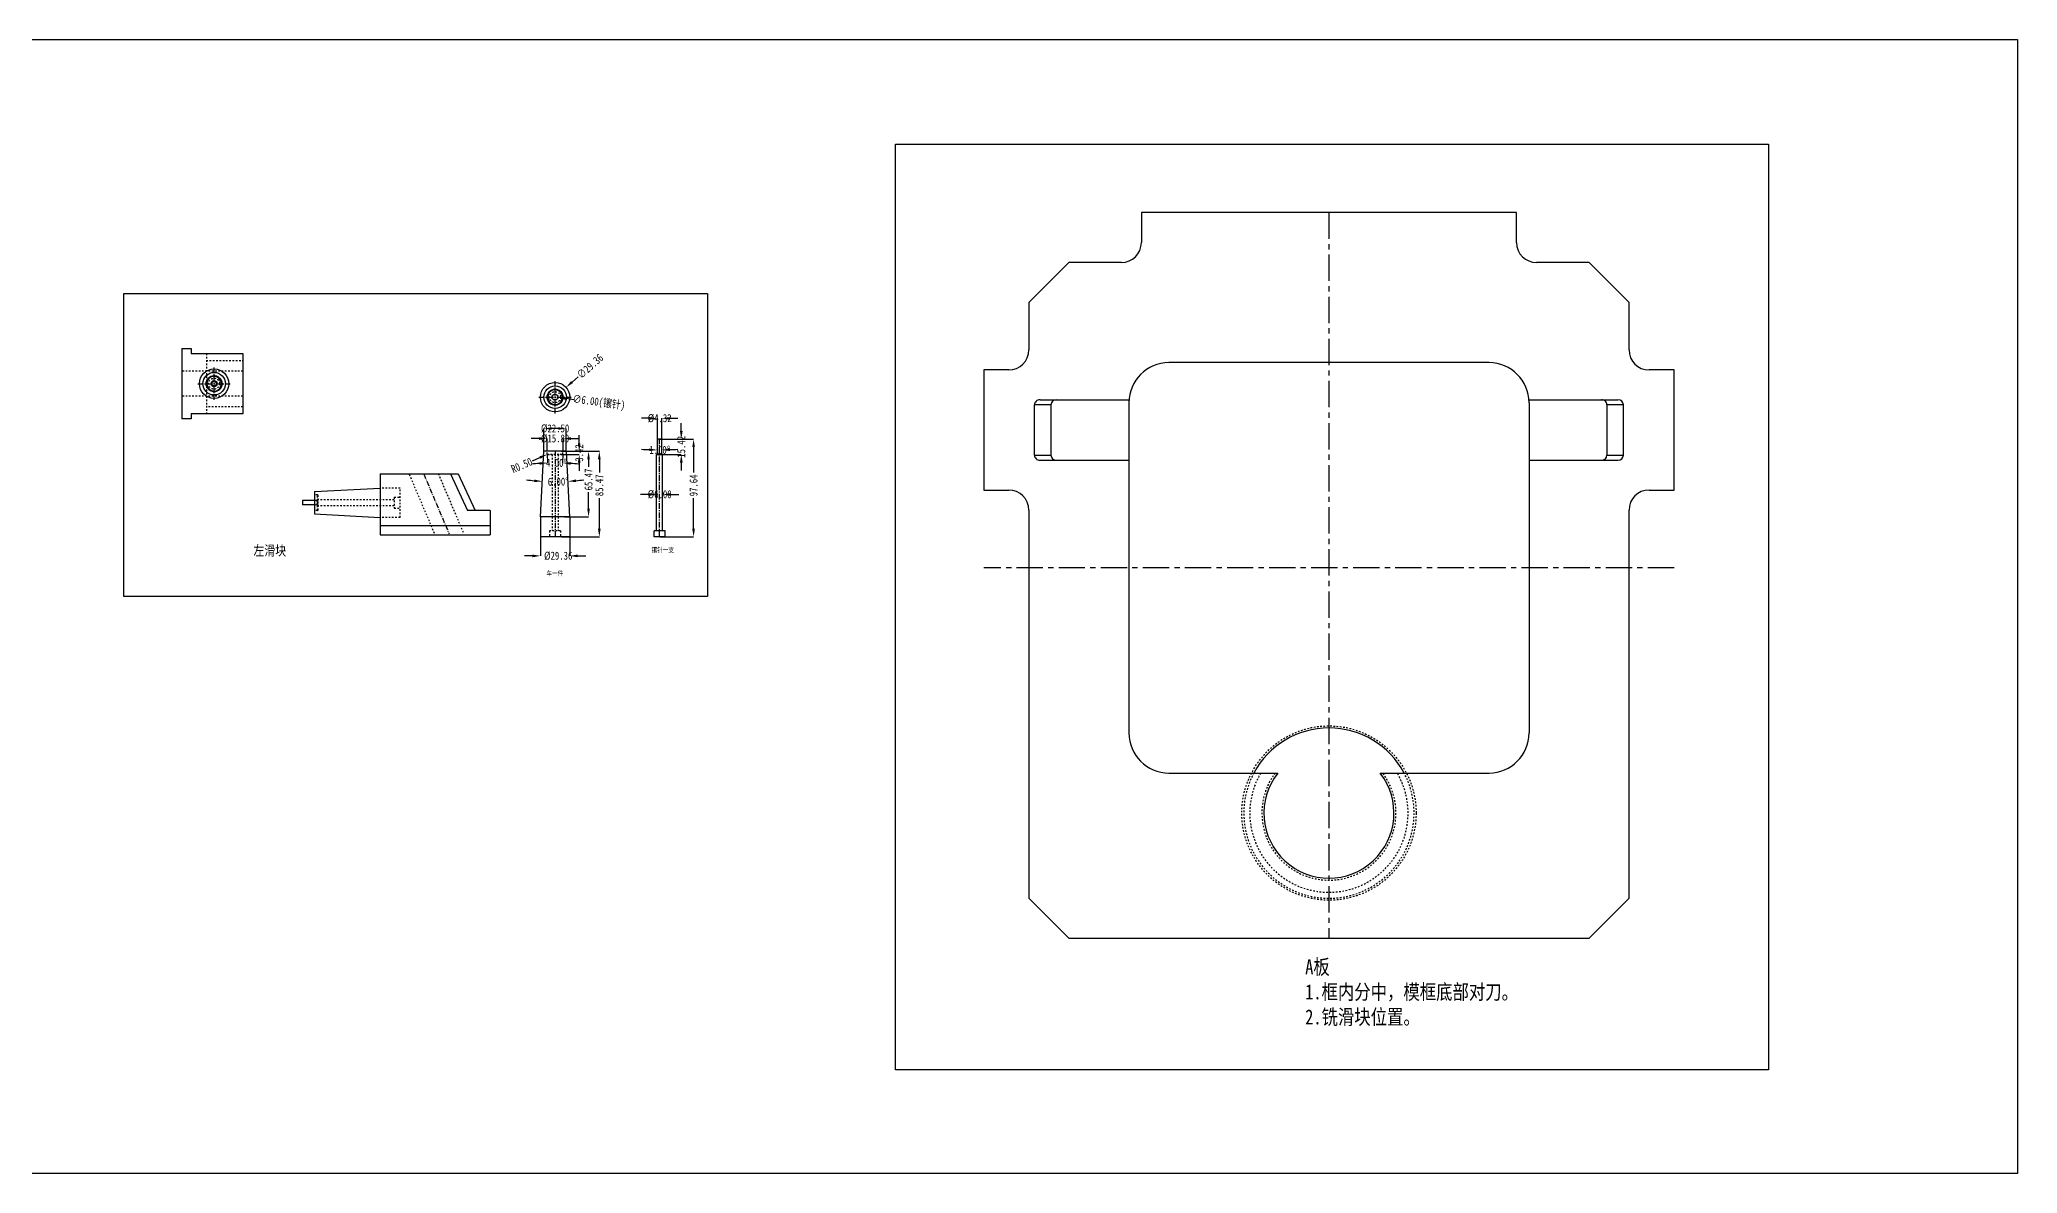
# Model space of a CAD drawing. Header units: millimetres. Extents: x -1952 to 2045, y -2724 to -1591.
# Drawn here: x 68 to 2045, y -2724 to -1591 of the extents above; entities that cross this region are included whole.
import ezdxf

# ---------------------------------------------------------------- set-up
doc = ezdxf.new("R2010")
doc.units = ezdxf.units.MM
doc.header["$LTSCALE"] = 16.335
doc.header["$PDMODE"] = 3
doc.header["$PDSIZE"] = 0.3125
doc.linetypes.add('CENTER', pattern=[0.6, 0.375, -0.075, 0.075, -0.075])
doc.linetypes.add('HIDDEN', pattern=[0.2, 0.1, -0.1])
doc.layers.get('0').update_dxf_attribs({"linetype": 'CONTINUOUS'})
doc.layers.get('Defpoints').update_dxf_attribs({"linetype": 'CONTINUOUS'})
doc.layers.add('DEFAULT_2', color=8, linetype='HIDDEN')
doc.layers.add('dim', color=3, linetype='CONTINUOUS')
doc.styles.get("Standard").update_dxf_attribs({"font": 'txt', "width": 0.8})
doc.dimstyles.get("Standard").update_dxf_attribs({"dimtxt": 0.15625, "dimasz": 0.1875, "dimexe": 0.125, "dimexo": 0.0625, "dimtad": 0, "dimtih": 1, "dimtoh": 1, "dimdsep": 46, "dimtxsty": 'Standard', "dimcen": 0.09, "dimadec": 0, "dimazin": 0, "dimtp": 0.01, "dimtm": 0.01, "dimtfac": 1, "dimtofl": 0, "dimtmove": 0, "dimatfit": 3, "dimfxl": 0, "dimtolj": 1, "dimarcsym": 0})
doc.dimstyles.new('STANDARD$0', dxfattribs={"dimscale": 2, "dimtxt": 3, "dimasz": 3, "dimexe": 1.25, "dimexo": 0.625, "dimgap": 0.5, "dimtad": 0, "dimdsep": 46, "dimlunit": 6, "dimtxsty": 'Standard', "dimblk": 'CLOSEDBLANK', "dimcen": 0, "dimclrt": 2, "dimazin": 2, "dimtfac": 2, "dimtmove": 1, "dimatfit": 3, "dimfxl": 0, "dimtolj": 1, "dimtzin": 0, "dimarcsym": 0})

# ---------------------------------------------------------------- blocks, each defined once
blk = doc.blocks.new('*D198')
at = {"color": 6, "lineweight": -2, "transparency": 16777216}
for p, q in [((571.6, -2002.4), (571.6, -1979.7)), ((586.1, -1979.7), (579.6, -1979.7)), ((594.1, -2002.4), (594.1, -1979.7))]:
    blk.add_line(p, q, dxfattribs=at)
at = {"color": 6, "transparency": 16777216}
for points in [[(579.6, -1978.4), (579.6, -1981), (571.6, -1979.7)], [(586.1, -1978.4), (586.1, -1981), (594.1, -1979.7)]]:
    blk.add_solid(points, dxfattribs=at)
at = {"layer": 'Defpoints', "color": 0, "transparency": 16777216}
for p in [(571.6, -1979.7), (571.6, -2002.4), (594.1, -2002.4)]:
    blk.add_point(p, dxfattribs=at)
at = {"color": 4, "transparency": 16777216, "insert": (582.9, -1979.7), "char_height": 8, "attachment_point": 5}
blk.add_mtext('\\A1;%%c22.50', dxfattribs=at)
blk = doc.blocks.new('*D199')
at = {"color": 6, "lineweight": -2, "transparency": 16777216}
for p, q in [((566.9, -1989.7), (558.9, -1989.7)), ((574.9, -2002.4), (574.9, -1989.7)), ((590.8, -2002.4), (590.8, -1989.7)), ((598.8, -1989.7), (606.8, -1989.7))]:
    blk.add_line(p, q, dxfattribs=at)
at = {"color": 6, "transparency": 16777216}
for points in [[(566.9, -1988.4), (566.9, -1991.1), (574.9, -1989.7)], [(598.8, -1988.4), (598.8, -1991.1), (590.8, -1989.7)]]:
    blk.add_solid(points, dxfattribs=at)
at = {"layer": 'Defpoints', "color": 0, "transparency": 16777216}
for p in [(574.9, -1989.7), (574.9, -2002.4), (590.8, -2002.4)]:
    blk.add_point(p, dxfattribs=at)
at = {"color": 4, "transparency": 16777216, "insert": (582.9, -1989.7), "char_height": 8, "attachment_point": 5}
blk.add_mtext('\\A1;%%c15.89', dxfattribs=at)
blk = doc.blocks.new('*D200')
at = {"color": 6, "lineweight": -2, "transparency": 16777216}
for p, q in [((607, -1994.4), (607, -1986.4)), ((589.3, -2002.4), (607, -2002.4)), ((589.3, -2005.8), (607, -2005.8)), ((607, -2013.8), (607, -2021.8))]:
    blk.add_line(p, q, dxfattribs=at)
at = {"color": 6, "transparency": 16777216}
for points in [[(605.6, -1994.4), (608.3, -1994.4), (607, -2002.4)], [(605.6, -2013.8), (608.3, -2013.8), (607, -2005.8)]]:
    blk.add_solid(points, dxfattribs=at)
at = {"layer": 'Defpoints', "color": 0, "transparency": 16777216}
for p in [(589.3, -2002.4), (589.3, -2005.8), (607, -2005.8)]:
    blk.add_point(p, dxfattribs=at)
at = {"color": 4, "transparency": 16777216, "insert": (607, -2004.1), "char_height": 8, "attachment_point": 5, "rotation": 90}
blk.add_mtext('\\A1;3.42', dxfattribs=at)
blk = doc.blocks.new('*D201')
at = {"color": 6, "lineweight": -2, "transparency": 16777216}
for p, q in [((592.2, -2002.4), (616.3, -2002.4)), ((616.3, -2010.4), (616.3, -2017.8)), ((616.3, -2059.9), (616.3, -2043.4)), ((592.2, -2067.9), (616.3, -2067.9))]:
    blk.add_line(p, q, dxfattribs=at)
at = {"color": 6, "transparency": 16777216}
for points in [[(615, -2010.4), (617.6, -2010.4), (616.3, -2002.4)], [(615, -2059.9), (617.6, -2059.9), (616.3, -2067.9)]]:
    blk.add_solid(points, dxfattribs=at)
at = {"layer": 'Defpoints', "color": 0, "transparency": 16777216}
for p in [(592.2, -2002.4), (592.2, -2067.9), (616.3, -2067.9)]:
    blk.add_point(p, dxfattribs=at)
at = {"color": 4, "transparency": 16777216, "insert": (616.3, -2030.6), "char_height": 8, "attachment_point": 5, "rotation": 90}
blk.add_mtext('\\A1;65.47', dxfattribs=at)
blk = doc.blocks.new('*D202')
at = {"color": 6, "lineweight": -2, "transparency": 16777216}
for p, q in [((589.3, -2002.4), (627.1, -2002.4)), ((627.1, -2010.4), (627.1, -2023.6)), ((627.1, -2079.9), (627.1, -2049.2)), ((589.3, -2087.9), (627.1, -2087.9))]:
    blk.add_line(p, q, dxfattribs=at)
at = {"color": 6, "transparency": 16777216}
for points in [[(625.7, -2010.4), (628.4, -2010.4), (627.1, -2002.4)], [(625.7, -2079.9), (628.4, -2079.9), (627.1, -2087.9)]]:
    blk.add_solid(points, dxfattribs=at)
at = {"layer": 'Defpoints', "color": 0, "transparency": 16777216}
for p in [(589.3, -2002.4), (589.3, -2087.9), (627.1, -2087.9)]:
    blk.add_point(p, dxfattribs=at)
at = {"color": 4, "transparency": 16777216, "insert": (627.1, -2036.4), "char_height": 8, "attachment_point": 5, "rotation": 90}
blk.add_mtext('\\A1;85.47', dxfattribs=at)
blk = doc.blocks.new('*D203')
at = {"color": 6, "lineweight": -2, "transparency": 16777216}
for p, q in [((568.2, -2082.2), (568.2, -2106.9)), ((597.5, -2082.2), (597.5, -2106.9)), ((560.2, -2106.9), (552.2, -2106.9)), ((605.5, -2106.9), (613.5, -2106.9))]:
    blk.add_line(p, q, dxfattribs=at)
at = {"color": 6, "transparency": 16777216}
for points in [[(560.2, -2105.6), (560.2, -2108.3), (568.2, -2106.9)], [(605.5, -2105.6), (605.5, -2108.3), (597.5, -2106.9)]]:
    blk.add_solid(points, dxfattribs=at)
at = {"layer": 'Defpoints', "color": 0, "transparency": 16777216}
for p in [(568.2, -2082.2), (597.5, -2082.2), (568.2, -2106.9)]:
    blk.add_point(p, dxfattribs=at)
at = {"color": 4, "transparency": 16777216, "insert": (586, -2106.9), "char_height": 8, "attachment_point": 5}
blk.add_mtext('\\A1;%%c29.36', dxfattribs=at)
blk = doc.blocks.new('*D204')
at = {"color": 6, "lineweight": -2, "transparency": 16777216}
for start, end in [(263.2587, 265.1293), (274.8707, 276.7413)]:
    blk.add_arc((582.9, -1787.7), 245, start, end, dxfattribs=at)
at = {"color": 6, "transparency": 16777216}
for points in [[(562.1, -2030.6), (562, -2033.2), (570, -2032.5)], [(603.8, -2033.2), (603.6, -2030.6), (595.7, -2032.5)]]:
    blk.add_solid(points, dxfattribs=at)
at = {"layer": 'Defpoints', "color": 0, "transparency": 16777216}
for p in [(571.6, -2002.4), (594.1, -2002.4), (578.6, -2032.8), (568.2, -2067.9), (597.5, -2067.9)]:
    blk.add_point(p, dxfattribs=at)
at = {"color": 4, "transparency": 16777216, "insert": (585.9, -2032.8), "char_height": 8, "attachment_point": 5, "rotation": 0.7015}
blk.add_mtext('\\A1;6.00\\M+5A1E3', dxfattribs=at)
blk = doc.blocks.new('*D205')
at = {"color": 6, "lineweight": -2, "transparency": 16777216}
blk.add_line((560.3, -2011.8), (567.7, -2008.7), dxfattribs=at)
at = {"color": 6, "transparency": 16777216}
blk.add_solid([(567.2, -2007.4), (568.2, -2009.9), (575.1, -2005.5)], dxfattribs=at)
at = {"layer": 'Defpoints', "color": 0, "transparency": 16777216}
for p in [(575.1, -2005.5), (575.5, -2005.3)]:
    blk.add_point(p, dxfattribs=at)
at = {"color": 4, "transparency": 16777216, "insert": (549.5, -2016.4), "char_height": 8, "attachment_point": 5, "rotation": 23.0576}
blk.add_mtext('\\A1;R0.50', dxfattribs=at)
blk = doc.blocks.new('*D206')
at = {"color": 6, "lineweight": -2, "transparency": 16777216}
for p, q in [((575, -2005.3), (575.3, -2014.1)), ((590.7, -2005.3), (590.4, -2014.1))]:
    blk.add_line(p, q, dxfattribs=at)
for start, end in [(94.1231, 96.2461), (83.7539, 85.8769)]:
    blk.add_arc((582.9, -2229.9), 215.9, start, end, dxfattribs=at)
at = {"color": 6, "transparency": 16777216}
for points in [[(567.3, -2013.2), (567.4, -2015.9), (575.3, -2014.1)], [(598.3, -2015.9), (598.5, -2013.2), (590.4, -2014.1)]]:
    blk.add_solid(points, dxfattribs=at)
at = {"layer": 'Defpoints', "color": 0, "transparency": 16777216}
for p in [(574.9, -2002.4), (575, -2005.3), (580.3, -2014), (590.7, -2005.3), (590.8, -2002.4)]:
    blk.add_point(p, dxfattribs=at)
at = {"color": 4, "transparency": 16777216, "insert": (584.1, -2014), "char_height": 8, "attachment_point": 5, "rotation": 359.6741}
blk.add_mtext('\\A1;4.00\\M+5A1E3', dxfattribs=at)
blk = doc.blocks.new('*D214')
at = {"color": 6, "lineweight": -2, "transparency": 16777216}
blk.add_line((605.8, -1928), (599.8, -1933.3), dxfattribs=at)
at = {"color": 6, "transparency": 16777216}
blk.add_solid([(598.9, -1932.3), (600.7, -1934.3), (593.8, -1938.6)], dxfattribs=at)
at = {"layer": 'Defpoints', "color": 0, "transparency": 16777216}
for p in [(593.8, -1938.6), (571.9, -1958.1)]:
    blk.add_point(p, dxfattribs=at)
at = {"color": 4, "transparency": 16777216, "insert": (617.8, -1917.4), "char_height": 8, "attachment_point": 5, "rotation": 41.5467}
blk.add_mtext('\\A1;∅29.36', dxfattribs=at)
blk = doc.blocks.new('*D215')
at = {"color": 6, "lineweight": -2, "transparency": 16777216}
for p, q in [((677.2, -1969.5), (669.2, -1969.5)), ((685.2, -1990.2), (685.2, -1969.5)), ((689.5, -1990.2), (689.5, -1969.5)), ((697.5, -1969.5), (705.5, -1969.5))]:
    blk.add_line(p, q, dxfattribs=at)
at = {"color": 6, "transparency": 16777216}
for points in [[(677.2, -1968.2), (677.2, -1970.9), (685.2, -1969.5)], [(697.5, -1968.2), (697.5, -1970.9), (689.5, -1969.5)]]:
    blk.add_solid(points, dxfattribs=at)
at = {"layer": 'Defpoints', "color": 0, "transparency": 16777216}
for p in [(689.5, -1969.5), (685.2, -1990.2), (689.5, -1990.2)]:
    blk.add_point(p, dxfattribs=at)
at = {"color": 4, "transparency": 16777216, "insert": (687.4, -1969.5), "char_height": 8, "attachment_point": 5}
blk.add_mtext('\\A1;%%c4.32', dxfattribs=at)
blk = doc.blocks.new('*D216')
at = {"color": 6, "lineweight": -2, "transparency": 16777216}
for start, end in [(265.9541, 267.727), (272.273, 274.0459)]:
    blk.add_arc((687.4, -1742.5), 258.5, start, end, dxfattribs=at)
at = {"color": 6, "transparency": 16777216}
for points in [[(677.2, -1999.5), (677.1, -2002.2), (685.1, -2001.1)], [(697.7, -2002.2), (697.6, -1999.5), (689.6, -2001.1)]]:
    blk.add_solid(points, dxfattribs=at)
at = {"layer": 'Defpoints', "color": 0, "transparency": 16777216}
for p in [(685.2, -1990.2), (689.5, -1990.2), (685.1, -2005), (686.6, -2001.1), (689.7, -2005)]:
    blk.add_point(p, dxfattribs=at)
at = {"color": 4, "transparency": 16777216, "insert": (687.4, -2001.1), "char_height": 8, "attachment_point": 5}
blk.add_mtext('\\A1;1.00\\M+5A1E3', dxfattribs=at)
blk = doc.blocks.new('*D217')
at = {"color": 6, "lineweight": -2, "transparency": 16777216}
for p, q in [((709, -1982.2), (709, -1974.2)), ((687.4, -1990.2), (709, -1990.2)), ((687.4, -2005.7), (709, -2005.7)), ((709, -2013.7), (709, -2021.7))]:
    blk.add_line(p, q, dxfattribs=at)
at = {"color": 6, "transparency": 16777216}
for points in [[(707.7, -1982.2), (710.4, -1982.2), (709, -1990.2)], [(707.7, -2013.7), (710.4, -2013.7), (709, -2005.7)]]:
    blk.add_solid(points, dxfattribs=at)
at = {"layer": 'Defpoints', "color": 0, "transparency": 16777216}
for p in [(687.4, -1990.2), (687.4, -2005.7), (709, -2005.7)]:
    blk.add_point(p, dxfattribs=at)
at = {"color": 4, "transparency": 16777216, "insert": (709, -1998), "char_height": 8, "attachment_point": 5, "rotation": 90}
blk.add_mtext('\\A1;15.42', dxfattribs=at)
blk = doc.blocks.new('*D218')
at = {"color": 6, "lineweight": -2, "transparency": 16777216}
for p, q in [((687.4, -1990.2), (721.3, -1990.2)), ((721.3, -1998.2), (721.3, -2023.7)), ((721.3, -2079.9), (721.3, -2049.3)), ((687.4, -2087.9), (721.3, -2087.9))]:
    blk.add_line(p, q, dxfattribs=at)
at = {"color": 6, "transparency": 16777216}
for points in [[(720, -1998.2), (722.6, -1998.2), (721.3, -1990.2)], [(720, -2079.9), (722.6, -2079.9), (721.3, -2087.9)]]:
    blk.add_solid(points, dxfattribs=at)
at = {"layer": 'Defpoints', "color": 0, "transparency": 16777216}
for p in [(687.4, -1990.2), (687.4, -2087.9), (721.3, -2087.9)]:
    blk.add_point(p, dxfattribs=at)
at = {"color": 4, "transparency": 16777216, "insert": (721.3, -2036.5), "char_height": 8, "attachment_point": 5, "rotation": 90}
blk.add_mtext('\\A1;97.64', dxfattribs=at)
blk = doc.blocks.new('*D219')
at = {"color": 6, "lineweight": -2, "transparency": 16777216}
for p, q in [((676.4, -2045.5), (668.4, -2045.5)), ((684.4, -2043.8), (684.4, -2045.5)), ((690.4, -2043.8), (690.4, -2045.5)), ((698.4, -2045.5), (706.4, -2045.5))]:
    blk.add_line(p, q, dxfattribs=at)
at = {"color": 6, "transparency": 16777216}
for points in [[(676.4, -2044.2), (676.4, -2046.9), (684.4, -2045.5)], [(698.4, -2044.2), (698.4, -2046.9), (690.4, -2045.5)]]:
    blk.add_solid(points, dxfattribs=at)
at = {"layer": 'Defpoints', "color": 0, "transparency": 16777216}
for p in [(684.4, -2043.8), (684.4, -2045.5), (690.4, -2043.8)]:
    blk.add_point(p, dxfattribs=at)
at = {"color": 4, "transparency": 16777216, "insert": (687.4, -2045.5), "char_height": 8, "attachment_point": 5}
blk.add_mtext('\\A1;%%c6.00', dxfattribs=at)
blk = doc.blocks.new('*D220')
at = {"color": 6, "lineweight": -2, "transparency": 16777216}
blk.add_line((601.7, -1950.9), (593.8, -1949.8), dxfattribs=at)
at = {"color": 6, "transparency": 16777216}
blk.add_solid([(593.9, -1948.5), (593.6, -1951.1), (585.8, -1948.8)], dxfattribs=at)
at = {"layer": 'Defpoints', "color": 0, "transparency": 16777216}
for p in [(579.9, -1948), (585.8, -1948.8)]:
    blk.add_point(p, dxfattribs=at)
at = {"color": 4, "transparency": 16777216, "insert": (626.6, -1954.2), "char_height": 8, "attachment_point": 5, "rotation": 352.3523}
blk.add_mtext('\\A1;∅6.00(\\M+5CFE2\\M+5D5EB)', dxfattribs=at)

msp = doc.modelspace()

# ---------------------------------------------------------------- linework, layer by layer
at = {"color": 7, "linetype": 'Continuous'}
for p, q in [((1543.939, -1763.879), (1168.939, -1763.879)), ((1168.939, -1763.879), (1168.939, -1793.879)), ((1543.939, -1793.879), (1543.939, -1763.879)), ((1096.439, -1813.879), (1056.439, -1853.879)), ((1148.939, -1813.879), (1096.439, -1813.879)), ((1616.439, -1813.879), (1563.939, -1813.879)), ((1656.439, -1853.879), (1616.439, -1813.879)), ((1056.439, -1853.879), (1056.439, -1901.159)), ((1656.439, -1901.159), (1656.439, -1853.879)), ((209.834, -1899.88), (219.114, -1899.88)), ((209.834, -1899.88), (209.834, -1969.88)), ((219.114, -1899.88), (219.114, -1904.88)), ((219.114, -1904.88), (270.764, -1904.88)), ((270.764, -1904.88), (270.764, -1964.88)), ((1516.439, -1913.88), (1196.439, -1913.88)), ((249.818, -1934.291), (249.84, -1934.88)), ((1036.439, -1921.159), (1011.439, -1921.159)), ((1011.439, -1921.159), (1011.439, -2041.159)), ((1701.439, -1921.159), (1676.439, -1921.159)), ((1701.439, -2041.159), (1701.439, -1921.159)), ((583.448, -1956.181), (582.859, -1956.203)), ((1078.532, -1955.959), (1062.118, -1955.959)), ((1062.118, -2006.359), (1062.118, -1955.959)), ((1067.635, -1950.959), (1156.546, -1950.959)), ((1078.532, -1955.959), (1078.532, -2006.359)), ((1156.439, -1953.88), (1156.439, -2283.88)), ((1556.332, -1950.959), (1645.243, -1950.959)), ((1556.439, -1953.88), (1556.439, -2283.88)), ((1634.345, -1955.959), (1634.345, -2006.359)), ((1650.759, -1955.959), (1634.345, -1955.959)), ((1650.759, -2006.359), (1650.759, -1955.959)), ((219.114, -1969.88), (209.834, -1969.88)), ((270.764, -1964.88), (219.114, -1964.88)), ((219.114, -1964.88), (219.114, -1969.88)), ((685.092, -2004.954), (685.221, -1990.246)), ((689.544, -1990.246), (685.221, -1990.246)), ((689.672, -2004.954), (689.544, -1990.246)), ((568.178, -2067.882), (571.609, -2002.412)), ((594.109, -2002.412), (571.609, -2002.412)), ((597.541, -2067.882), (594.109, -2002.412)), ((685.092, -2004.954), (684.382, -2005.663)), ((684.382, -2081.882), (684.382, -2005.663)), ((684.382, -2005.663), (690.382, -2005.663)), ((685.092, -2004.954), (689.672, -2004.954)), ((689.672, -2004.954), (690.382, -2005.663)), ((690.382, -2081.882), (690.382, -2005.663)), ((1062.118, -2006.359), (1078.532, -2006.359)), ((1067.635, -2011.359), (1156.439, -2011.359)), ((1556.439, -2011.359), (1645.243, -2011.359)), ((1634.345, -2006.359), (1650.759, -2006.359)), ((407.953, -2025.042), (485.953, -2025.042)), ((407.953, -2025.042), (407.953, -2085.972)), ((478.229, -2025.042), (495.25, -2061.542)), ((485.953, -2025.042), (502.973, -2061.542)), ((342.483, -2051.54), (330.317, -2051.647)), ((330.317, -2051.647), (330.317, -2055.97)), ((342.483, -2056.076), (330.317, -2055.97)), ((342.483, -2042.558), (407.953, -2039.127)), ((342.483, -2042.56), (342.483, -2065.057)), ((1011.439, -2041.159), (1036.439, -2041.159)), ((1676.439, -2041.159), (1701.439, -2041.159)), ((342.483, -2065.058), (407.953, -2068.49)), ((517.953, -2061.542), (495.25, -2061.542)), ((517.953, -2061.542), (517.953, -2085.972)), ((568.178, -2067.882), (568.178, -2087.882)), ((597.541, -2067.882), (568.178, -2067.882)), ((597.541, -2067.882), (597.541, -2087.882)), ((1056.439, -2061.159), (1056.439, -2448.88)), ((1656.439, -2448.88), (1656.439, -2061.159)), ((407.953, -2076.692), (517.953, -2076.692)), ((407.953, -2085.972), (517.953, -2085.972)), ((597.541, -2087.882), (568.178, -2087.882)), ((681.882, -2087.882), (681.882, -2081.882)), ((692.882, -2081.882), (681.882, -2081.882)), ((692.882, -2087.882), (681.882, -2087.882)), ((692.882, -2087.882), (692.882, -2081.882)), ((1196.439, -2323.88), (1305.204, -2323.88)), ((1407.673, -2323.88), (1516.439, -2323.88)), ((1056.439, -2448.88), (1096.439, -2488.88)), ((1616.439, -2488.88), (1656.439, -2448.88)), ((1096.439, -2488.88), (1616.439, -2488.88))]:
    msp.add_line(p, q, dxfattribs=at)
at = {"color": 1, "linetype": 'CENTER', "ltscale": 4.291644}
for p, q in [((1356.439, -1763.879), (1356.439, -2488.88)), ((1701.439, -2118.88), (1011.439, -2118.88))]:
    msp.add_line(p, q, dxfattribs=at)
at = {"color": 1, "linetype": 'CENTER', "ltscale": 0.913135}
for p, q in [((225.849, -1934.88), (258.148, -1934.88)), ((241.998, -1951.03), (241.998, -1918.731)), ((582.859, -1964.51), (582.859, -1932.212)), ((566.71, -1948.361), (599.009, -1948.361))]:
    msp.add_line(p, q, dxfattribs=at)
at = {"color": 1, "linetype": 'CENTER', "ltscale": 0.948129}
msp.add_line((687.382, -2087.882), (687.382, -1990.246), dxfattribs=at)
at = {"color": 1, "linetype": 'CENTER', "ltscale": 0.814421}
msp.add_line((582.859, -2002.412), (582.859, -2087.882), dxfattribs=at)
for points in [[(-1951.9, -1591.097), (2044.667, -1591.097), (2044.667, -2723.897), (-1951.9, -2723.897)], [(923.088, -1695.641), (1795.653, -1695.641), (1795.653, -2620.454), (923.088, -2620.454)], [(151.703, -1844.77), (735.199, -1844.77), (735.199, -2147.601), (151.703, -2147.601)]]:
    msp.add_lwpolyline(points, close=True)
at = {"color": 7, "linetype": 'Continuous'}
for centre, radius in [((241.998, -1934.88), 14.681), ((241.998, -1934.88), 11.25), ((241.998, -1934.88), 7.944), ((241.998, -1934.88), 3), ((241.998, -1934.88), 2.29), ((241.998, -1934.88), 2.162), ((582.859, -1948.361), 14.681), ((582.859, -1948.361), 11.25), ((582.859, -1948.361), 7.944), ((582.859, -1948.361), 3)]:
    msp.add_circle(centre, radius, dxfattribs=at)
for centre, radius, start, end in [((1148.939, -1793.879), 20, 270, 0), ((1563.939, -1793.879), 20, 180, 270), ((1036.439, -1901.159), 20, 270, 0), ((1196.439, -1953.88), 40, 90, 180), ((1516.439, -1953.88), 40, 0, 90), ((1676.439, -1901.159), 20, 180, 270), ((241.998, -1934.88), 7.842, 4.308123, 0), ((241.998, -1934.88), 7.339, 4.308123, 180), ((242.476, -1934.85), 7.817, 180.224945, 184.269433), ((241.998, -1934.88), 7.339, 184.308123, 0), ((241.521, -1934.911), 7.817, 0.224945, 4.269433), ((582.859, -1948.361), 7.842, 274.308123, 270), ((582.859, -1948.361), 7.339, 94.308123, 270), ((582.89, -1948.839), 7.817, 90.224945, 94.269433), ((582.859, -1948.361), 7.339, 274.308123, 90), ((582.829, -1947.883), 7.817, 270.224945, 274.269433), ((1036.439, -2061.159), 20, 0, 90), ((1676.439, -2061.159), 20, 90, 180), ((1196.439, -2283.88), 40, 180, 270), ((1356.439, -2363.88), 85.1, 28.036585, 151.963415), ((1516.439, -2283.88), 40, 270, 0), ((1356.439, -2363.88), 65, 142.020128, 37.979872)]:
    msp.add_arc(centre, radius, start, end, dxfattribs=at)
for centre, major_axis, start_param, end_param in [((1067.635, -1955.959), (-5.517, 0), -1.57079633, 0), ((1084.049, -1955.959), (5.517, 0), 1.57079633, 3.14159265), ((1628.829, -1955.959), (5.517, 0), 0, 1.57079633), ((1645.243, -1955.959), (-5.517, 0), -3.14159265, -1.57079633), ((1067.635, -2006.359), (-5.517, 0), 0, 1.57079633), ((1084.049, -2006.359), (-5.517, 0), 0, 1.57079633), ((1628.829, -2006.359), (-5.517, 0), 1.57079633, 3.14159265), ((1645.243, -2006.359), (-5.517, 0), 1.57079633, 3.14159265)]:
    msp.add_ellipse(centre, major_axis=major_axis, ratio=0.90630779, start_param=start_param, end_param=end_param, dxfattribs=at)
at = {"layer": 'DEFAULT_2', "color": 8, "linetype": 'HIDDEN'}
for p, q in [((234.264, -1904.88), (234.264, -1964.88)), ((234.264, -1911.88), (270.764, -1911.88)), ((270.764, -1922.38), (210.764, -1922.38)), ((270.764, -1947.38), (210.764, -1947.38)), ((270.764, -1957.88), (234.264, -1957.88)), ((575.017, -2005.345), (574.915, -2002.412)), ((575.017, -2005.345), (590.701, -2005.345)), ((590.198, -2005.831), (575.521, -2005.831)), ((579.859, -2005.831), (579.859, -2081.882)), ((585.859, -2005.831), (585.859, -2081.882)), ((590.701, -2005.345), (590.804, -2002.412)), ((437.032, -2025.433), (462.501, -2085.433)), ((466.032, -2024.652), (491.501, -2084.652)), ((345.416, -2045.966), (342.483, -2045.864)), ((345.024, -2051.518), (342.483, -2051.54)), ((345.024, -2056.098), (342.483, -2056.076)), ((345.024, -2051.518), (345.734, -2050.808)), ((345.024, -2056.098), (345.024, -2051.518)), ((345.024, -2056.098), (345.734, -2056.808)), ((345.416, -2061.65), (345.416, -2045.966)), ((421.953, -2050.808), (345.734, -2050.808)), ((345.734, -2056.808), (345.734, -2050.808)), ((345.901, -2061.148), (345.901, -2046.469)), ((427.953, -2039.127), (407.953, -2039.127)), ((421.953, -2048.308), (427.953, -2048.308)), ((421.953, -2048.309), (421.953, -2059.308)), ((427.953, -2068.49), (427.953, -2039.127)), ((345.416, -2061.65), (342.483, -2061.753)), ((421.953, -2056.808), (345.734, -2056.808)), ((427.953, -2068.49), (407.953, -2068.49)), ((421.953, -2059.308), (427.953, -2059.308)), ((577.359, -2081.882), (577.359, -2087.882)), ((588.359, -2081.882), (577.359, -2081.882)), ((588.359, -2081.882), (588.359, -2087.882))]:
    msp.add_line(p, q, dxfattribs=at)
at = {"layer": 'DEFAULT_2', "color": 1, "linetype": 'CENTER', "ltscale": 0.81083}
msp.add_line((451.532, -2025.042), (477.001, -2085.042), dxfattribs=at)
at = {"layer": 'DEFAULT_2', "color": 8, "linetype": 'HIDDEN'}
for centre, radius in [((241.998, -1934.88), 5.5), ((582.859, -1948.361), 5.5), ((1356.439, -2363.88), 87.1)]:
    msp.add_circle(centre, radius, dxfattribs=at)
for centre, radius, start, end in [((575.52, -2005.328), 0.503, 182, 270.014077), ((590.199, -2005.328), 0.503, 269.985923, 358), ((345.398, -2046.469), 0.503, 0, 88), ((345.398, -2061.148), 0.503, 272, 0), ((1356.439, -2363.88), 85.1, 151.963415, 28.036585), ((1356.439, -2363.88), 79.1, 149.6229, 30.3771), ((1356.439, -2363.88), 67, 143.343595, 36.656405)]:
    msp.add_arc(centre, radius, start, end, dxfattribs=at)

# ---------------------------------------------------------------- texts
at = {"layer": 'dim', "color": 4, "attachment_point": 4}
for s, insert, char_height in [('\\A1;{\\fSimSun|b0|i0|c134|p2;左滑块}', (281.295, -2102.137), 10), ('\\A1;{\\fSimSun|b0|i0|c134|p2;镶针一支}', (679.287, -2101.313), 5), ('\\A1;{\\fSimSun|b0|i0|c134|p2;车一件}', (574.181, -2124.554), 5), ('\\A1;{\\fSimSun|b0|i0|c134|p2;A板\\P1.框内分中，模框底部对刀。\\P2.铣滑块位置。}', (1332.694, -2543.367), 15)]:
    msp.add_mtext(s, dxfattribs=dict(at, insert=insert, char_height=char_height))

# ---------------------------------------------------------------- dimensions: what is measured, and where the dimension line sits
dim = msp.add_diameter_dim_2p(p1=(571.872, -1958.098), p2=(593.847, -1938.624), dimstyle='Standard', override={"dimtxt": 8, "dimasz": 8, "dimexe": 0, "dimexo": 0, "dimgap": 0, "dimtih": 0, "dimtoh": 0, "dimzin": 0, "dimcen": 0, "dimclrd": 6, "dimclre": 6, "dimclrt": 4, "dimadec": 2, "dimtp": 0, "dimtm": 0, "dimtzin": 0})
dim.commit()
dim.dimension.update_dxf_attribs({"geometry": '*D214', "text_midpoint": (617.796, -1917.401)})
dim = msp.add_diameter_dim_2p(p1=(579.886, -1947.962), p2=(585.833, -1948.76), text='<>(镶针)', dimstyle='Standard', override={"dimtxt": 8, "dimasz": 8, "dimexe": 0, "dimexo": 0, "dimgap": 0, "dimtih": 0, "dimtoh": 0, "dimzin": 0, "dimcen": 0, "dimclrd": 6, "dimclre": 6, "dimclrt": 4, "dimadec": 2, "dimtp": 0, "dimtm": 0, "dimtzin": 0})
dim.commit()
dim.dimension.update_dxf_attribs({"geometry": '*D220', "text_midpoint": (626.569, -1954.23)})
for base, p1, p2, picture, middle in [((571.609, -1979.686), (594.109, -2002.412), (571.609, -2002.412), '*D198', (582.859, -1979.686)), ((689.544, -1969.528), (685.221, -1990.246), (689.544, -1990.246), '*D215', (687.382, -1969.528)), ((574.915, -1989.721), (590.804, -2002.412), (574.915, -2002.412), '*D199', (582.859, -1989.721)), ((684.382, -2045.53), (690.382, -2043.773), (684.382, -2043.773), '*D219', (687.382, -2045.53)), ((568.178, -2106.925), (597.541, -2082.214), (568.178, -2082.214), '*D203', (585.966, -2106.925))]:
    dim = msp.add_linear_dim(base=base, p1=p1, p2=p2, text='%%c<>', dimstyle='STANDARD$0', override={"dimscale": 1, "dimtxt": 8, "dimasz": 8, "dimexe": 0, "dimexo": 0, "dimgap": 0, "dimzin": 0, "dimlunit": 2, "dimclrd": 6, "dimclre": 6, "dimclrt": 4, "dimazin": 0, "dimtfac": 1, "dimtofl": 0, "dimtmove": 0})
    dim.commit()
    dim.dimension.update_dxf_attribs({"geometry": picture, "text_midpoint": middle, "dimtype": 160})
for base, p1, p2, picture, middle in [((709.022, -2005.663), (687.382, -1990.246), (687.382, -2005.663), '*D217', (709.022, -1997.955)), ((606.979, -2005.831), (589.334, -2002.412), (589.334, -2005.831), '*D200', (606.979, -2004.121)), ((721.303, -2087.882), (687.382, -1990.246), (687.382, -2087.882), '*D218', (721.303, -2036.535)), ((627.072, -2087.882), (589.334, -2002.412), (589.334, -2087.882), '*D202', (627.072, -2036.425)), ((616.309, -2067.882), (592.235, -2002.412), (592.235, -2067.882), '*D201', (616.309, -2030.641))]:
    dim = msp.add_linear_dim(base=base, p1=p1, p2=p2, angle=90, dimstyle='STANDARD$0', override={"dimscale": 1, "dimtxt": 8, "dimasz": 8, "dimexe": 0, "dimexo": 0, "dimgap": 0, "dimzin": 0, "dimlunit": 2, "dimclrd": 6, "dimclre": 6, "dimclrt": 4, "dimazin": 0, "dimtfac": 1, "dimtofl": 0, "dimtmove": 0})
    dim.commit()
    dim.dimension.update_dxf_attribs({"geometry": picture, "text_midpoint": middle, "dimtype": 160})
for base, line1, line2, picture, middle in [((686.63, -2001.073), ((685.092, -2004.954), (685.221, -1990.246)), ((689.672, -2004.954), (689.544, -1990.246)), '*D216', (687.382, -2001.074)), ((580.347, -2014.014), ((575.017, -2005.345), (574.915, -2002.412)), ((590.701, -2005.345), (590.804, -2002.412)), '*D206', (584.088, -2014.003)), ((578.583, -2032.753), ((568.178, -2067.882), (571.609, -2002.412)), ((597.541, -2067.882), (594.109, -2002.412)), '*D204', (585.859, -2032.772))]:
    dim = msp.add_angular_dim_2l(base=base, line1=line1, line2=line2, dimstyle='Standard', override={"dimtxt": 8, "dimasz": 8, "dimexe": 0, "dimexo": 0, "dimgap": 0, "dimtih": 0, "dimtoh": 0, "dimzin": 0, "dimcen": 0, "dimclrd": 6, "dimclre": 6, "dimclrt": 4, "dimadec": 2, "dimtp": 0, "dimtm": 0, "dimtzin": 0})
    dim.commit()
    dim.dimension.update_dxf_attribs({"geometry": picture, "text_midpoint": middle, "dimtype": 162})
dim = msp.add_radius_dim(center=(575.52, -2005.328), mpoint=(575.057, -2005.525), dimstyle='Standard', override={"dimtxt": 8, "dimasz": 8, "dimexe": 0, "dimexo": 0, "dimgap": 0, "dimtih": 0, "dimtoh": 0, "dimzin": 0, "dimcen": 0, "dimclrd": 6, "dimclre": 6, "dimclrt": 4, "dimadec": 2, "dimtp": 0, "dimtm": 0, "dimtzin": 0})
dim.commit()
dim.dimension.update_dxf_attribs({"geometry": '*D205', "text_midpoint": (549.539, -2016.387)})

doc.saveas('drawing.dxf')
